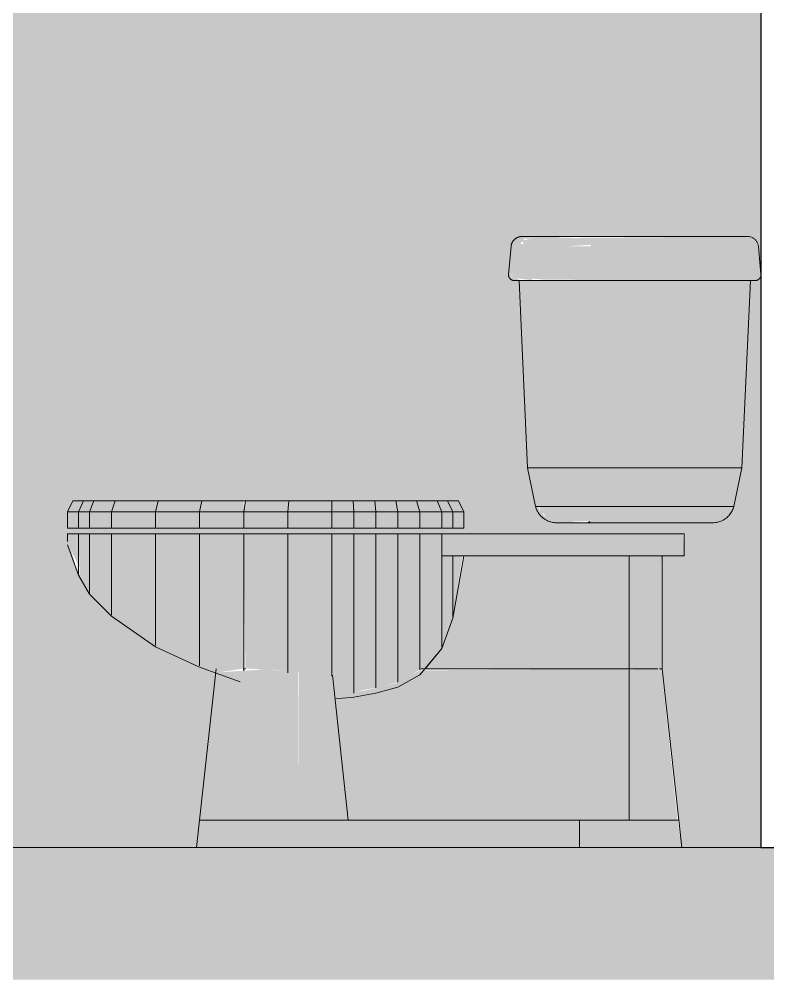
# Model space of a CAD drawing. Header units: inches. Extents: x -55396 to -733, y -290 to 853.
# Drawn here: x -15764.2 to -15730.22, y -6 to 37.61 of the extents above; entities that cross this region are included whole.
import ezdxf

# ---------------------------------------------------------------- set-up
doc = ezdxf.new("R2010")
doc.units = ezdxf.units.IN
doc.header["$MEASUREMENT"] = 0
for name, color, linetype, lineweight in [('C-BLDG-PADS', 91, 'Continuous', 9), ('I-WALL', 2, 'Continuous', 9), ('P-SANR-FIXT', 6, 'Continuous', 9)]:
    doc.layers.add(name, color=color, linetype=linetype, lineweight=lineweight)

# ---------------------------------------------------------------- blocks, each defined once
blk = doc.blocks.new('Toilet-Domestic-3D - Toilet-Domestic-3D-11065-Section 1')
at = {"layer": 'P-SANR-FIXT'}
for points in [[(22589.363, 27.294), (22590.514, 27.374), (22590.514, 27.69), (22587.935, 27.673), (22587.447, 27.576), (22587.447, 27.504), (22587.447, 27.455), (22587.5, 27.419), (22587.21, 27.394), (22587.076, 27.294), (22588.462, 27.294)], [(22598.129, 27.294), (22597.948, 27.617), (22597.75, 27.72), (22597.631, 27.75), (22590.514, 27.69), (22590.514, 27.294), (22593.304, 27.294)], [(22588.833, 26.022), (22590.514, 26.022), (22590.514, 27.294), (22586.899, 27.294), (22586.788, 26.022), (22588.462, 26.022)], [(22598.24, 26.022), (22598.129, 27.294), (22590.514, 27.294), (22590.514, 26.022), (22598.145, 26.022)], [(22590.514, 25.771), (22590.514, 26.022), (22586.97, 26.022), (22586.925, 25.88), (22587.798, 25.771), (22587.924, 25.832), (22588.462, 25.784), (22589.662, 25.782)], [(22587.65, 17.25), (22590.514, 17.25), (22590.514, 25.75), (22587.264, 25.75), (22587.623, 17.849)], [(22597.991, 25.75), (22598.176, 25.831), (22598.24, 26.022), (22590.514, 26.022), (22590.514, 25.75), (22593.304, 25.75)], [(22597.378, 17.25), (22597.764, 25.75), (22590.514, 25.75), (22590.514, 17.25), (22593.304, 17.25)], [(22589.841, 15.491), (22590.514, 15.491), (22590.514, 17.25), (22587.65, 17.25), (22588.01, 15.491), (22589.556, 15.491)], [(22590.514, 15.491), (22597.018, 15.491), (22597.378, 17.25), (22590.514, 17.25)], [(22567.266, 15.25), (22567.492, 15.75), (22567.014, 15.75), (22566.767, 15.25), (22567.264, 15.25)], [(22567.766, 15.25), (22567.964, 15.75), (22567.492, 15.75), (22567.266, 15.25), (22567.764, 15.25)], [(22568.766, 15.25), (22568.925, 15.75), (22567.964, 15.75), (22567.766, 15.25), (22568.764, 15.25)], [(22570.765, 15.25), (22570.889, 15.75), (22568.925, 15.75), (22568.766, 15.25), (22570.764, 15.25)], [(22572.765, 15.25), (22572.86, 15.75), (22570.889, 15.75), (22570.765, 15.25), (22572.764, 15.25)], [(22574.765, 15.25), (22574.764, 15.75), (22572.86, 15.75), (22572.765, 15.25), (22574.764, 15.25)], [(22576.772, 15.25), (22576.772, 15.25), (22576.772, 15.75), (22574.839, 15.75), (22574.765, 15.25)], [(22578.764, 15.25), (22578.764, 15.75), (22576.815, 15.75), (22576.772, 15.25)], [(22578.764, 15.25), (22579.76, 15.25), (22579.728, 15.75), (22578.764, 15.75)], [(22580.764, 15.25), (22580.71, 15.75), (22579.728, 15.75), (22579.76, 15.25)], [(22580.764, 15.25), (22581.763, 15.25), (22581.669, 15.75), (22580.71, 15.75), (22580.764, 15.25)], [(22581.764, 15.25), (22582.762, 15.25), (22582.602, 15.75), (22581.669, 15.75), (22581.763, 15.25)], [(22582.762, 15.25), (22583.762, 15.25), (22583.544, 15.75), (22582.602, 15.75)], [(22583.764, 15.25), (22584.262, 15.25), (22584.022, 15.75), (22583.544, 15.75), (22583.762, 15.25)], [(22584.762, 15.25), (22584.514, 15.75), (22584.022, 15.75), (22584.264, 15.25)], [(22589.222, 14.793), (22589.432, 14.839), (22590.097, 14.815), (22590.514, 14.844), (22590.514, 15.491), (22588.201, 15.491), (22588.204, 15.231), (22588.394, 15.178), (22588.462, 15.015), (22588.667, 15.026), (22588.739, 14.895)], [(22596.052, 14.75), (22596.474, 14.844), (22596.818, 15.107), (22597.018, 15.491), (22590.514, 15.491), (22590.514, 14.75), (22593.304, 14.75)], [(22567.264, 14.5), (22567.264, 15.25), (22566.764, 15.25), (22566.764, 14.5)], [(22567.764, 14.5), (22567.764, 15.25), (22567.264, 15.25), (22567.264, 14.5)], [(22567.764, 14.5), (22568.764, 14.5), (22568.764, 15.25), (22567.764, 15.25)], [(22569.095, 14.5), (22570.764, 14.5), (22570.764, 15.25), (22568.764, 15.25), (22568.764, 14.5)], [(22570.764, 14.5), (22572.764, 14.5), (22572.764, 15.25), (22570.764, 15.25)], [(22572.764, 14.5), (22574.764, 14.5), (22574.764, 15.25), (22572.764, 15.25)], [(22574.764, 14.5), (22576.772, 14.5), (22576.772, 15.25), (22574.764, 15.25)], [(22576.772, 14.5), (22578.764, 14.5), (22578.764, 15.25), (22576.772, 15.25)], [(22578.778, 14.5), (22579.76, 14.5), (22579.76, 15.25), (22578.764, 15.25), (22578.764, 14.5)], [(22579.76, 14.5), (22580.764, 14.5), (22580.764, 15.25), (22579.76, 15.25)], [(22581.764, 14.5), (22581.764, 15.25), (22580.764, 15.25), (22580.764, 14.5)], [(22581.764, 14.5), (22582.764, 14.5), (22582.764, 15.25), (22581.764, 15.25)], [(22583.62, 14.5), (22583.764, 14.5), (22583.764, 15.25), (22582.764, 15.25), (22582.764, 14.5)], [(22584.264, 14.5), (22584.264, 15.25), (22583.764, 15.25), (22583.764, 14.5)], [(22584.264, 14.5), (22584.764, 14.5), (22584.764, 15.25), (22584.264, 15.25)], [(22590.514, 14.75), (22590.481, 14.841), (22590.335, 14.75)], [(22567.764, 11.51), (22567.764, 14.25), (22567.264, 14.25), (22567.325, 12.313), (22567.707, 11.615)], [(22568.764, 10.567), (22568.764, 14.25), (22567.764, 14.25), (22567.798, 11.478), (22568.293, 11.011)], [(22570.764, 9.175), (22570.764, 14.25), (22568.764, 14.25), (22568.764, 10.567), (22570.052, 9.67)], [(22572.764, 8.252), (22572.764, 14.25), (22570.764, 14.25), (22570.764, 9.175), (22572.505, 8.372)], [(22573.55, 7.942), (22573.624, 7.96), (22574.112, 8.034), (22574.764, 8.134), (22574.764, 14.25), (22572.764, 14.25), (22572.764, 8.252), (22573.534, 7.948)], [(22576.772, 7.969), (22576.772, 14.25), (22574.764, 14.25), (22574.841, 8.125), (22576.142, 8.078)], [(22578.764, 7.827), (22578.764, 14.25), (22576.772, 14.25), (22576.772, 7.969), (22578.184, 7.881)], [(22578.888, 6.993), (22579.76, 7.069), (22579.76, 14.25), (22578.764, 14.25), (22578.796, 7.83), (22578.861, 7.237)], [(22579.76, 7.069), (22580.764, 7.261), (22580.764, 14.25), (22579.76, 14.25), (22579.76, 7.237)], [(22580.764, 7.225), (22581.764, 7.52), (22581.764, 14.25), (22580.764, 14.25), (22580.764, 7.261)], [(22581.764, 7.489), (22582.764, 8.081), (22582.764, 14.25), (22581.764, 14.25), (22581.764, 7.52)], [(22582.764, 8.047), (22582.833, 8.125), (22582.996, 8.137), (22583.764, 9.094), (22583.764, 14.25), (22582.764, 14.25), (22582.764, 8.067)], [(22593.304, 13.25), (22594.321, 13.25), (22594.321, 14.25), (22583.764, 14.25), (22583.764, 13.25), (22588.462, 13.25)], [(22594.764, 13.25), (22594.706, 14.25), (22594.321, 14.25), (22594.321, 13.25), (22594.706, 13.25)], [(22583.62, 8.125), (22592.264, 8.125), (22592.264, 13.25), (22584.764, 13.25), (22584.227, 10.313), (22583.62, 8.869), (22582.996, 8.125)], [(22583.764, 9.094), (22584.264, 10.473), (22584.264, 13.25), (22583.764, 13.25), (22583.764, 9.511)], [(22584.264, 10.473), (22584.696, 13.25), (22584.264, 13.25), (22584.264, 10.928)], [(22593.582, 8.125), (22593.726, 8.125), (22593.726, 13.25), (22592.264, 13.25), (22592.264, 8.125), (22593.563, 8.125)], [(22577.264, 1.25), (22577.232, 7.966), (22576.772, 7.969), (22575.874, 8.103), (22573.551, 7.956), (22572.764, 1.25), (22575.874, 1.25)], [(22578.778, 1.25), (22579.514, 1.25), (22578.764, 7.827), (22577.264, 7.966), (22577.264, 1.25)], [(22591.405, 1.25), (22592.264, 1.25), (22592.264, 8.125), (22582.764, 8.047), (22581.655, 7.46), (22580.267, 7.132), (22578.888, 6.993), (22579.514, 1.25), (22590.014, 1.25)], [(22593.24, 1.25), (22594.458, 1.25), (22593.726, 8.125), (22592.264, 8.081), (22592.264, 1.25), (22592.752, 1.25)], [(22574.619, 0), (22577.264, 0), (22577.264, 1.25), (22572.764, 1.25), (22572.628, 0), (22574.539, 0)], [(22577.264, 0), (22590.014, 0), (22590.014, 1.25), (22577.264, 1.25)], [(22594.518, 0), (22594.65, 0), (22594.458, 1.25), (22590.014, 1.25), (22590.014, 0), (22594.424, 0)]]:
    blk.add_hatch(color=10, dxfattribs=at).paths.add_polyline_path(points, flags=0)
h = blk.add_hatch(color=10, dxfattribs=at)
h.paths.add_polyline_path([(22590.514, 25.75), (22590.514, 25.771), (22589.993, 25.77)], flags=0)
h.paths.add_polyline_path([(22587.765, 27.662), (22589.778, 27.702), (22587.765, 27.678)], flags=0)
h.paths.add_polyline_path([(22589.521, 27.706), (22589.652, 27.738), (22589.652, 27.707)], flags=0)
h = blk.add_hatch(color=10, dxfattribs=at)
h.paths.add_polyline_path([(22567.264, 12.785), (22567.252, 14.25), (22566.764, 14.25), (22566.764, 13.896), (22567.183, 12.965)], flags=0)
h.paths.add_polyline_path([(22567.264, 12.604), (22567.18, 12.965), (22567.203, 12.757)], flags=0)
h.paths.add_polyline_path([(22567.264, 12.423), (22567.19, 12.785), (22567.199, 12.604)], flags=0)
at = {"layer": 'P-SANR-FIXT', "color": 250}
for p, q in [((22587.765, 27.75), (22590.514, 27.75)), ((22587.765, 27.75), (22590.514, 27.75)), ((22597.631, 27.75), (22590.514, 27.75)), ((22586.899, 27.294), (22586.788, 26.022)), ((22598.24, 26.022), (22598.129, 27.294)), ((22587.264, 25.75), (22587.65, 17.25)), ((22587.264, 25.75), (22588.445, 25.75)), ((22590.514, 25.75), (22597.991, 25.75)), ((22597.378, 17.25), (22597.764, 25.75)), ((22587.65, 17.25), (22588.01, 15.491)), ((22587.65, 17.25), (22590.514, 17.25)), ((22590.514, 17.25), (22597.378, 17.25)), ((22597.018, 15.491), (22597.378, 17.25)), ((22567.014, 15.75), (22566.764, 15.245)), ((22567.014, 15.75), (22567.492, 15.75)), ((22567.492, 15.75), (22567.264, 15.245)), ((22567.492, 15.75), (22567.964, 15.75)), ((22567.964, 15.75), (22567.766, 15.25)), ((22567.964, 15.75), (22568.925, 15.75)), ((22568.925, 15.75), (22568.766, 15.25)), ((22568.925, 15.75), (22570.889, 15.75)), ((22570.889, 15.75), (22570.765, 15.25)), ((22570.889, 15.75), (22572.86, 15.75)), ((22572.86, 15.75), (22572.765, 15.25)), ((22572.86, 15.75), (22574.839, 15.75)), ((22574.839, 15.75), (22574.765, 15.25)), ((22574.839, 15.75), (22576.815, 15.75)), ((22576.815, 15.75), (22576.772, 15.25)), ((22576.815, 15.75), (22578.764, 15.75)), ((22578.764, 15.75), (22579.728, 15.75)), ((22578.764, 15.75), (22578.764, 15.25)), ((22579.728, 15.75), (22580.71, 15.75)), ((22579.728, 15.75), (22579.76, 15.25)), ((22580.71, 15.75), (22581.669, 15.75)), ((22580.71, 15.75), (22580.764, 15.25)), ((22581.669, 15.75), (22582.602, 15.75)), ((22581.669, 15.75), (22581.763, 15.25)), ((22582.762, 15.25), (22582.602, 15.75)), ((22582.602, 15.75), (22583.544, 15.75)), ((22583.544, 15.75), (22584.022, 15.75)), ((22583.544, 15.75), (22583.764, 15.245)), ((22584.022, 15.75), (22584.514, 15.75)), ((22584.022, 15.75), (22584.264, 15.245)), ((22584.514, 15.75), (22584.764, 15.245)), ((22588.01, 15.491), (22590.514, 15.491)), ((22590.514, 15.491), (22597.018, 15.491)), ((22566.764, 15.25), (22567.264, 15.25)), ((22566.764, 15.25), (22566.764, 14.5)), ((22567.264, 15.245), (22566.764, 15.245)), ((22567.764, 15.245), (22567.264, 15.245)), ((22567.264, 15.245), (22567.264, 14.5)), ((22567.266, 15.25), (22567.764, 15.25)), ((22568.764, 15.245), (22567.764, 15.245)), ((22567.764, 15.245), (22567.764, 14.5)), ((22567.766, 15.25), (22568.764, 15.25)), ((22570.764, 15.245), (22568.764, 15.245)), ((22568.764, 15.245), (22568.764, 14.5)), ((22568.766, 15.25), (22570.764, 15.25)), ((22572.764, 15.245), (22570.764, 15.245)), ((22570.764, 15.245), (22570.764, 14.5)), ((22570.765, 15.25), (22572.764, 15.25)), ((22574.764, 15.245), (22572.764, 15.245)), ((22572.764, 15.245), (22572.764, 14.5)), ((22572.765, 15.25), (22574.764, 15.25)), ((22576.772, 15.245), (22574.764, 15.245)), ((22574.764, 15.245), (22574.764, 14.5)), ((22574.765, 15.25), (22576.772, 15.25)), ((22576.772, 15.25), (22578.764, 15.25)), ((22578.764, 15.245), (22576.772, 15.245)), ((22576.772, 15.245), (22576.772, 14.5)), ((22578.764, 15.25), (22579.76, 15.25)), ((22579.76, 15.245), (22578.764, 15.245)), ((22578.764, 15.245), (22578.764, 14.5)), ((22579.76, 15.25), (22580.764, 15.25)), ((22580.764, 15.245), (22579.76, 15.245)), ((22579.76, 15.245), (22579.76, 14.5)), ((22580.764, 15.25), (22581.763, 15.25)), ((22581.764, 15.245), (22580.764, 15.245)), ((22580.764, 15.245), (22580.764, 14.5)), ((22581.764, 15.25), (22582.762, 15.25)), ((22582.764, 15.245), (22581.764, 15.245)), ((22581.764, 15.245), (22581.764, 14.5)), ((22582.764, 15.25), (22583.762, 15.25)), ((22583.764, 15.245), (22582.764, 15.245)), ((22582.764, 14.5), (22582.764, 15.245)), ((22583.764, 15.25), (22584.262, 15.25)), ((22584.264, 15.245), (22583.764, 15.245)), ((22583.764, 15.245), (22583.764, 14.5)), ((22584.264, 15.25), (22584.764, 15.25)), ((22584.764, 15.245), (22584.264, 15.245)), ((22584.264, 15.245), (22584.264, 14.5)), ((22584.764, 15.25), (22584.764, 14.5)), ((22567.264, 14.5), (22566.764, 14.5)), ((22567.764, 14.5), (22567.264, 14.5)), ((22568.764, 14.5), (22567.764, 14.5)), ((22570.764, 14.5), (22568.764, 14.5)), ((22572.764, 14.5), (22570.764, 14.5)), ((22574.764, 14.5), (22572.764, 14.5)), ((22576.772, 14.5), (22574.764, 14.5)), ((22578.764, 14.5), (22576.772, 14.5)), ((22579.76, 14.5), (22578.764, 14.5)), ((22580.764, 14.5), (22579.76, 14.5)), ((22581.764, 14.5), (22580.764, 14.5)), ((22582.764, 14.5), (22581.764, 14.5)), ((22583.764, 14.5), (22582.764, 14.5)), ((22584.264, 14.5), (22583.764, 14.5)), ((22584.764, 14.5), (22584.264, 14.5)), ((22589.764, 14.75), (22590.514, 14.75)), ((22590.514, 14.75), (22589.764, 14.75)), ((22590.514, 14.75), (22596.052, 14.75)), ((22566.764, 14.25), (22567.264, 14.25)), ((22566.764, 14.25), (22566.764, 13.896)), ((22567.264, 14.25), (22567.764, 14.25)), ((22567.264, 14.25), (22567.264, 12.423)), ((22567.764, 14.25), (22568.764, 14.25)), ((22567.764, 14.25), (22567.764, 11.51)), ((22568.764, 14.25), (22570.764, 14.25)), ((22568.764, 14.25), (22568.764, 10.567)), ((22570.764, 14.25), (22572.764, 14.25)), ((22570.764, 14.25), (22570.764, 9.175)), ((22572.764, 14.25), (22574.764, 14.25)), ((22572.764, 14.25), (22572.764, 8.252)), ((22574.764, 14.25), (22576.772, 14.25)), ((22574.764, 14.25), (22574.764, 8.028)), ((22576.772, 14.25), (22578.764, 14.25)), ((22576.772, 14.25), (22576.772, 7.933)), ((22578.764, 14.25), (22579.76, 14.25)), ((22578.764, 14.25), (22578.764, 7.787)), ((22579.76, 14.25), (22580.764, 14.25)), ((22579.76, 14.25), (22579.76, 7.018)), ((22580.764, 14.25), (22581.764, 14.25)), ((22580.764, 14.25), (22580.764, 7.261)), ((22581.764, 14.25), (22582.764, 14.25)), ((22581.764, 14.25), (22581.764, 7.52)), ((22582.764, 14.25), (22583.764, 14.25)), ((22582.764, 14.25), (22582.764, 8.077)), ((22583.764, 14.25), (22594.321, 14.25)), ((22583.764, 14.25), (22583.764, 13.25)), ((22594.321, 14.25), (22594.764, 14.25)), ((22594.764, 13.25), (22594.764, 14.25)), ((22566.764, 13.75), (22567.264, 12.376)), ((22594.321, 13.25), (22583.764, 13.25)), ((22583.764, 13.243), (22583.764, 9.094)), ((22584.764, 13.25), (22584.264, 10.414)), ((22584.264, 10.414), (22584.764, 13.25)), ((22584.264, 13.241), (22584.264, 10.473)), ((22592.264, 8.125), (22592.264, 13.25)), ((22592.264, 8.125), (22592.264, 13.25)), ((22593.764, 8.125), (22593.764, 13.25)), ((22594.764, 13.25), (22594.321, 13.25)), ((22567.264, 12.376), (22567.764, 11.51)), ((22567.764, 11.51), (22568.764, 10.51)), ((22568.764, 10.51), (22570.764, 9.123)), ((22584.264, 10.414), (22583.764, 9.041)), ((22583.764, 9.041), (22584.264, 10.414)), ((22570.764, 9.123), (22572.764, 8.19)), ((22582.764, 7.849), (22583.764, 9.041)), ((22583.764, 9.041), (22582.996, 8.125)), ((22572.764, 8.19), (22574.597, 7.523)), ((22573.514, 8.125), (22572.764, 1.25)), ((22574.854, 8.125), (22574.748, 8.125)), ((22592.264, 8.125), (22582.804, 8.125)), ((22582.996, 8.125), (22592.264, 8.125)), ((22592.264, 1.25), (22592.264, 8.125)), ((22592.915, 8.125), (22592.264, 8.125)), ((22592.264, 8.125), (22592.264, 1.25)), ((22593.171, 8.125), (22592.922, 8.125)), ((22593.437, 8.125), (22593.169, 8.125)), ((22593.563, 8.125), (22593.464, 8.125)), ((22593.764, 8.125), (22593.642, 8.125)), ((22594.514, 1.25), (22593.764, 8.125)), ((22578.796, 7.83), (22579.514, 1.25)), ((22581.764, 7.282), (22582.764, 7.849)), ((22579.76, 6.837), (22580.764, 7.014)), ((22580.764, 7.014), (22581.764, 7.282)), ((22578.913, 6.763), (22579.76, 6.837)), ((22572.764, 1.25), (22572.628, 0)), ((22572.984, 1.25), (22572.764, 1.25)), ((22572.764, 1.25), (22572.984, 1.25)), ((22573.624, 1.25), (22572.984, 1.25)), ((22572.984, 1.25), (22573.624, 1.25)), ((22574.619, 1.25), (22573.624, 1.25)), ((22573.624, 1.25), (22574.619, 1.25)), ((22575.874, 1.25), (22574.619, 1.25)), ((22574.619, 1.25), (22575.874, 1.25)), ((22577.264, 1.25), (22575.874, 1.25)), ((22575.874, 1.25), (22577.264, 1.25)), ((22590.014, 1.25), (22577.264, 1.25)), ((22577.264, 1.25), (22579.514, 1.25)), ((22590.014, 0), (22590.014, 1.25)), ((22590.014, 1.25), (22594.456, 1.25)), ((22590.014, 1.25), (22590.014, 0)), ((22594.458, 1.25), (22594.514, 1.25)), ((22594.65, 0), (22594.514, 1.25))]:
    blk.add_line(p, q, dxfattribs=at)
at = {"layer": 'P-SANR-FIXT', "color": 250, "flags": 128}
for points in [[(22586.899, 27.294), (22586.901, 27.313), (22586.904, 27.333), (22586.908, 27.353), (22586.912, 27.372), (22586.918, 27.392), (22586.924, 27.411), (22586.931, 27.43), (22586.938, 27.448), (22586.946, 27.466), (22586.955, 27.484), (22586.965, 27.502), (22586.976, 27.519), (22586.987, 27.535), (22586.998, 27.552), (22587.011, 27.567), (22587.024, 27.582), (22587.037, 27.597), (22587.051, 27.611), (22587.066, 27.625), (22587.081, 27.638), (22587.097, 27.65), (22587.113, 27.662), (22587.13, 27.673), (22587.147, 27.683), (22587.165, 27.693), (22587.183, 27.702), (22587.201, 27.71), (22587.219, 27.717), (22587.238, 27.724), (22587.257, 27.73), (22587.277, 27.735), (22587.296, 27.74), (22587.316, 27.743), (22587.336, 27.746), (22587.356, 27.748), (22587.375, 27.75), (22587.395, 27.75), (22587.397, 27.75)], [(22587.397, 27.75), (22587.4, 27.75), (22587.407, 27.75), (22587.42, 27.75), (22587.437, 27.75), (22587.459, 27.75), (22587.487, 27.75), (22587.519, 27.75), (22587.555, 27.75), (22587.597, 27.75), (22587.643, 27.75), (22587.694, 27.75), (22587.749, 27.75)], [(22590.514, 27.75), (22590.389, 27.75), (22590.265, 27.75), (22590.141, 27.75), (22590.018, 27.75), (22589.895, 27.75), (22589.773, 27.75), (22589.653, 27.75), (22589.534, 27.75), (22589.416, 27.75), (22589.3, 27.75), (22589.186, 27.75), (22589.075, 27.75), (22588.965, 27.75), (22588.858, 27.75), (22588.754, 27.75), (22588.653, 27.75), (22588.554, 27.75), (22588.459, 27.75), (22588.367, 27.75), (22588.278, 27.75), (22588.193, 27.75), (22588.112, 27.75), (22588.034, 27.75), (22587.961, 27.75), (22587.891, 27.75), (22587.826, 27.75), (22587.765, 27.75), (22587.709, 27.75), (22587.657, 27.75), (22587.609, 27.75), (22587.566, 27.75), (22587.528, 27.75), (22587.495, 27.75), (22587.466, 27.75), (22587.443, 27.75), (22587.424, 27.75), (22587.41, 27.75), (22587.401, 27.75), (22587.397, 27.75), (22587.397, 27.75)], [(22587.037, 25.75), (22587.027, 25.75), (22587.017, 25.751), (22587.007, 25.752), (22586.997, 25.753), (22586.987, 25.755), (22586.977, 25.757), (22586.968, 25.76), (22586.958, 25.763), (22586.949, 25.766), (22586.94, 25.77), (22586.93, 25.774), (22586.921, 25.778), (22586.913, 25.783), (22586.904, 25.788), (22586.896, 25.794), (22586.888, 25.799), (22586.88, 25.806), (22586.872, 25.812), (22586.865, 25.819), (22586.858, 25.826), (22586.851, 25.833), (22586.844, 25.841), (22586.838, 25.849), (22586.832, 25.857), (22586.827, 25.865), (22586.821, 25.873), (22586.816, 25.882), (22586.812, 25.891), (22586.808, 25.9), (22586.804, 25.909), (22586.8, 25.919), (22586.797, 25.928), (22586.795, 25.938), (22586.792, 25.948), (22586.791, 25.958), (22586.789, 25.967), (22586.788, 25.977), (22586.787, 25.987), (22586.787, 25.997), (22586.787, 26.007), (22586.788, 26.017), (22586.788, 26.022)], [(22587.273, 25.75), (22587.225, 25.75), (22587.183, 25.75), (22587.146, 25.75), (22587.114, 25.75), (22587.088, 25.75), (22587.067, 25.75), (22587.051, 25.75), (22587.041, 25.75), (22587.037, 25.75), (22587.037, 25.75)], [(22587.037, 25.75), (22587.04, 25.75), (22587.048, 25.75), (22587.062, 25.75), (22587.081, 25.75), (22587.106, 25.75), (22587.137, 25.75), (22587.172, 25.75), (22587.213, 25.75), (22587.26, 25.75), (22587.311, 25.75), (22587.368, 25.75), (22587.43, 25.75), (22587.497, 25.75), (22587.568, 25.75), (22587.644, 25.75), (22587.725, 25.75), (22587.81, 25.75), (22587.9, 25.75), (22587.994, 25.75), (22588.092, 25.75), (22588.193, 25.75), (22588.299, 25.75), (22588.408, 25.75), (22588.52, 25.75), (22588.635, 25.75), (22588.754, 25.75), (22588.875, 25.75), (22588.999, 25.75), (22589.126, 25.75), (22589.254, 25.75), (22589.385, 25.75), (22589.517, 25.75), (22589.651, 25.75), (22589.787, 25.75), (22589.923, 25.75), (22590.061, 25.75), (22590.199, 25.75), (22590.338, 25.75), (22590.477, 25.75), (22590.514, 25.75)], [(22588.976, 14.75), (22588.936, 14.751), (22588.896, 14.753), (22588.857, 14.757), (22588.817, 14.763), (22588.778, 14.77), (22588.739, 14.779), (22588.7, 14.789), (22588.662, 14.801), (22588.624, 14.814), (22588.587, 14.829), (22588.55, 14.845), (22588.515, 14.863), (22588.48, 14.882), (22588.445, 14.903), (22588.412, 14.925), (22588.379, 14.948), (22588.348, 14.972), (22588.317, 14.998), (22588.287, 15.025), (22588.259, 15.053), (22588.232, 15.083), (22588.206, 15.113), (22588.181, 15.144), (22588.157, 15.176), (22588.135, 15.21), (22588.114, 15.244), (22588.094, 15.279), (22588.076, 15.314), (22588.06, 15.351), (22588.044, 15.388), (22588.031, 15.425), (22588.018, 15.463), (22588.01, 15.491)], [(22590.514, 14.75), (22590.453, 14.75), (22590.391, 14.75), (22590.33, 14.75), (22590.269, 14.75), (22590.209, 14.75), (22590.149, 14.75), (22590.089, 14.75), (22590.03, 14.75), (22589.972, 14.75), (22589.915, 14.75), (22589.859, 14.75), (22589.804, 14.75), (22589.75, 14.75), (22589.697, 14.75), (22589.646, 14.75), (22589.596, 14.75), (22589.547, 14.75), (22589.5, 14.75), (22589.455, 14.75), (22589.411, 14.75), (22589.369, 14.75), (22589.329, 14.75), (22589.291, 14.75), (22589.254, 14.75), (22589.22, 14.75), (22589.188, 14.75), (22589.158, 14.75), (22589.13, 14.75), (22589.104, 14.75), (22589.081, 14.75), (22589.06, 14.75), (22589.041, 14.75), (22589.025, 14.75), (22589.01, 14.75), (22588.999, 14.75), (22588.99, 14.75), (22588.983, 14.75), (22588.978, 14.75), (22588.976, 14.75)], [(22588.976, 14.75), (22588.978, 14.75), (22588.981, 14.75), (22588.987, 14.75), (22588.996, 14.75), (22589.007, 14.75), (22589.02, 14.75), (22589.036, 14.75), (22589.054, 14.75), (22589.075, 14.75), (22589.098, 14.75), (22589.123, 14.75), (22589.15, 14.75), (22589.18, 14.75), (22589.211, 14.75), (22589.245, 14.75), (22589.281, 14.75), (22589.318, 14.75), (22589.358, 14.75), (22589.4, 14.75), (22589.443, 14.75), (22589.488, 14.75), (22589.534, 14.75), (22589.583, 14.75), (22589.632, 14.75), (22589.683, 14.75), (22589.736, 14.75), (22589.789, 14.75), (22589.844, 14.75), (22589.9, 14.75), (22589.957, 14.75), (22590.015, 14.75), (22590.073, 14.75), (22590.132, 14.75), (22590.192, 14.75), (22590.253, 14.75), (22590.314, 14.75), (22590.375, 14.75), (22590.436, 14.75), (22590.497, 14.75), (22590.514, 14.75)]]:
    blk.add_lwpolyline(points, dxfattribs=at)
at = {"layer": 'P-SANR-FIXT', "color": 250}
for points, knots in [([(22598.129, 27.294), (22598.124, 27.335), (22598.11, 27.396), (22598.083, 27.462), (22598.064, 27.499), (22598.044, 27.534), (22598.013, 27.575), (22597.969, 27.62), (22597.92, 27.659), (22597.869, 27.691), (22597.815, 27.717), (22597.738, 27.742), (22597.675, 27.75), (22597.631, 27.75)], [0, 0, 0, 0, 0.166667, 0.25, 0.291667, 0.333333, 0.416667, 0.5, 0.583333, 0.666667, 0.75, 0.833333, 1, 1, 1, 1]), ([(22597.991, 25.75), (22598.009, 25.75), (22598.036, 25.753), (22598.069, 25.762), (22598.092, 25.771), (22598.115, 25.782), (22598.137, 25.796), (22598.154, 25.81), (22598.167, 25.822), (22598.176, 25.831), (22598.184, 25.841), (22598.195, 25.854), (22598.207, 25.872), (22598.219, 25.895), (22598.232, 25.928), (22598.241, 25.97), (22598.242, 26.005), (22598.24, 26.022)], [0, 0, 0, 0, 0.125, 0.1875, 0.25, 0.3125, 0.375, 0.4375, 0.46875, 0.5, 0.53125, 0.5625, 0.625, 0.6875, 0.75, 0.875, 1, 1, 1, 1]), ([(22596.052, 14.75), (22596.129, 14.75), (22596.239, 14.762), (22596.377, 14.801), (22596.475, 14.842), (22596.57, 14.893), (22596.661, 14.955), (22596.746, 15.026), (22596.82, 15.106), (22596.883, 15.193), (22596.955, 15.319), (22596.996, 15.421), (22597.018, 15.491)], [0, 0, 0, 0, 0.166667, 0.25, 0.333333, 0.416667, 0.5, 0.583333, 0.666667, 0.75, 0.833333, 1, 1, 1, 1])]:
    blk.add_open_spline(points, degree=3, knots=knots, dxfattribs=at)
blk = doc.blocks.new('Locker Rooms and Restrooms_rvt-3-Section 1')
at = {"layer": 'I-WALL', "color": 130, "lineweight": 25}
for p, q in [((22598.24, 125), (22598.24, 0)), ((22598.24, 0), (22602.99, 0))]:
    blk.add_line(p, q, dxfattribs=at)
at = {"color": 250, "lineweight": 9}
blk.add_blockref('Toilet-Domestic-3D - Toilet-Domestic-3D-11065-Section 1', (0, 0), dxfattribs=at)

msp = doc.modelspace()

# ---------------------------------------------------------------- hatches: boundary and pattern name
at = {"layer": 'C-BLDG-PADS'}
h = msp.add_hatch(dxfattribs=at)
h.set_pattern_fill('FP_21', color=256, style=0, pattern_type=2)
h.set_pattern_definition([(50, (22011.01, 102), (55.0854, -4.81984), [5.76, -63.36]), (355, (22011.01, 102), (-10.65569, 57.76853), [4.608, -50.688]), (100.451, (22015.6, 101.6), (44.42947, 52.94866), [4.895, -53.848]), (46.184, (22011.01, 117.36), (81.96444, -12.71212), [8.64, -95.04]), (96.636, (22017.84, 116.3), (71.7815, 74.81238), [7.343, -80.772]), (351.184, (22011.01, 117.36), (71.78195, 74.81243), [6.912, -76.032]), (21, (22018.69, 113.52), (45.84207, -30.92146), [5.76, -63.36]), (326, (22018.69, 113.52), (18.687064, 55.69148), [4.608, -50.688]), (71.451, (22022.51, 110.943), (64.52891, 24.77011), [4.895, -53.848]), (37.5, (22011.012, 102), (0.933895, 25.566816), [2.534, -47.539, 2.534, -48.922, -50.88]), (37.5, (22011.012, 102), (0.933895, 25.566816), [-101.53, 2.534, -48.346]), (7.5, (22011.012, 102), (20.20404, 30.291303), [2.534, -26.803, 2.534, -46.387, -19.392]), (7.5, (22011.012, 102), (20.20404, 30.291303), [-78.259, 2.534, -16.858]), (327.5, (21993.885, 102), (40.997785, -1.732403), [2.534, -16.666, 2.534, -57.37, -79.488]), (327.5, (21993.885, 102), (40.997785, -1.732403), [-79.104, 2.534, -76.954]), (317.5, (21986.205, 102), (44.788883, 7.68784), [2.534, -22.426, 2.534, -37.248, -56.448]), (317.5, (21986.205, 102), (44.788883, 7.68784), [-64.742, 2.534, -53.914])])
h.paths.add_polyline_path([(-15537.968, -6), (-15537.968, 0), (-17196.468, 0), (-17196.468, -6), (-15604.741, -6)], flags=0)
at = {"layer": 'I-WALL', "lineweight": 5}
h = msp.add_hatch(color=256, dxfattribs=at)
h.paths.add_polyline_path([(-15725.781, 26.022), (-15725.589, 27.525), (-15725.29, 27.72), (-15725.171, 27.75), (-15715.305, 27.662), (-15715.08, 27.564), (-15714.963, 27.502), (-15715.04, 27.436), (-15714.877, 27.405), (-15714.73, 27.379), (-15714.511, 27.294), (-15714.439, 27.294), (-15714.328, 26.022), (-15714.511, 26.022), (-15714.511, 25.87), (-15714.804, 25.75), (-15715.3, 16.718), (-15715.551, 15.491), (-15715.741, 15.491), (-15715.795, 15.217), (-15715.934, 15.178), (-15716.029, 15.017), (-15716.25, 14.949), (-15716.279, 14.895), (-15716.882, 14.819), (-15716.973, 14.839), (-15718.054, 14.75), (-15723.803, 14.797), (-15724.015, 14.844), (-15724.358, 15.107), (-15724.558, 15.491), (-15724.918, 17.25), (-15725.304, 25.75), (-15725.716, 25.831), (-15725.768, 25.92)], flags=0)
h.paths.add_polyline_path([(-15734.12, 0), (-15730.531, 0), (-15730.531, 43.805), (-15736.837, 43.878), (-15737.353, 44.091), (-15737.796, 44.431), (-15738.135, 44.874), (-15738.349, 45.389), (-15738.67, 47.153), (-15740.309, 55.115), (-15740.904, 55.115), (-15742.822, 55.691), (-15744.887, 56.921), (-15746.3, 58.082), (-15746.417, 58.105), (-15748.083, 58.179), (-15748.385, 58.757), (-15748.508, 58.886), (-15748.641, 61.421), (-15748.083, 61.881), (-15730.999, 61.89), (-15730.531, 62.017), (-15730.531, 125), (-15725.781, 125), (-15725.781, 62.017), (-15725.261, 61.881), (-15708.228, 61.881), (-15707.67, 61.421), (-15707.803, 58.886), (-15708.099, 58.46), (-15708.261, 58.105), (-15710.121, 58.034), (-15710.217, 57.962), (-15711.733, 56.654), (-15713.489, 55.691), (-15715.407, 55.115), (-15716.01, 55.115), (-15718.176, 44.874), (-15718.516, 44.431), (-15718.958, 44.091), (-15719.474, 43.878), (-15720.027, 43.805), (-15725.781, 43.805), (-15725.781, 0), (-15722.191, 0), (-15721.267, 8.125), (-15721.267, 13.25), (-15722.304, 13.25), (-15722.247, 14.25), (-15694.304, 14.25), (-15694.381, 13.726), (-15694.442, 13.437), (-15695.028, 12.016), (-15695.339, 11.478), (-15696.735, 10.267), (-15698.711, 8.987), (-15701.09, 7.942), (-15700.168, 0), (-15645.843, 0), (-15645.843, 124.785), (-15807.781, 131.532), (-15807.781, 0), (-15756.143, 0), (-15755.221, 7.942), (-15757.06, 8.738), (-15758.402, 9.45), (-15760.007, 10.567), (-15761.121, 11.719), (-15761.643, 12.806), (-15761.81, 13.437), (-15762.007, 13.985), (-15762.007, 14.25), (-15734.007, 14.25), (-15734.065, 13.25), (-15735.044, 13.25), (-15735.002, 8.081), (-15734.257, 1.25)], flags=0)
h.paths.add_polyline_path([(-15961.968, 0), (-15812.531, 0), (-15812.531, 131.73), (-15890.782, 134.991), (-15890.004, 134.042), (-15888.895, 131.967), (-15888.212, 129.716), (-15887.981, 127.375), (-15888.212, 125.034), (-15888.895, 122.783), (-15890.004, 120.708), (-15891.496, 118.89), (-15893.314, 117.397), (-15895.389, 116.288), (-15897.64, 115.606), (-15899.981, 115.375), (-15902.322, 115.606), (-15904.573, 116.288), (-15906.648, 117.397), (-15908.467, 118.89), (-15909.959, 120.708), (-15911.068, 122.783), (-15911.751, 125.034), (-15911.981, 127.375), (-15911.751, 129.716), (-15911.068, 131.967), (-15909.959, 134.042), (-15908.572, 135.732), (-15958.468, 137.811), (-15958.468, 98.25), (-15959.218, 98.25), (-15959.218, 97), (-15959.793, 96.518), (-15959.863, 96.602), (-15959.327, 97.051), (-15959.327, 98.25), (-15963.718, 98.25), (-15963.718, 98), (-15961.968, 98), (-15961.968, 1.75)], flags=0)
h.paths.add_polyline_path([(-15604.741, 0), (-15556.718, 0), (-15556.718, 146.593), (-15557.214, 146.614), (-15557.25, 145.755), (-15641.093, 149.248), (-15641.093, 125.948), (-15558.219, 122.495), (-15558.275, 121.136), (-15641.093, 124.587), (-15641.093, 0)], flags=0)
h.paths.add_polyline_path([(-15710.536, 8.125), (-15710.536, 8.137), (-15711.304, 9.094), (-15711.885, 10.928), (-15711.767, 10.313), (-15711.259, 8.986), (-15710.666, 8.28)], flags=0)
h.paths.add_polyline_path([(-15745.775, 8.125), (-15744.988, 9.094), (-15744.487, 10.528), (-15744.565, 10.313), (-15745.151, 8.915), (-15745.785, 8.125)], flags=0)
h.paths.add_polyline_path([(-15704.312, 14.5), (-15712.304, 14.5), (-15712.302, 15.25), (-15712.054, 15.75), (-15694.554, 15.75), (-15694.304, 15.245), (-15694.304, 14.5), (-15702.56, 14.5)], flags=0)
h.paths.add_polyline_path([(-15744.507, 14.5), (-15762.007, 14.5), (-15762.004, 15.25), (-15761.757, 15.75), (-15744.257, 15.75), (-15744.007, 15.245), (-15744.007, 14.5)], flags=0)
h.paths.add_polyline_path([(-15738.614, 14.75), (-15739.037, 14.812), (-15740.076, 14.975), (-15740.129, 15.025), (-15740.32, 15.026), (-15740.448, 15.198), (-15740.567, 15.231), (-15740.627, 15.491), (-15740.76, 15.491), (-15741.12, 17.25), (-15741.466, 25.75), (-15741.568, 25.821), (-15741.834, 25.918), (-15741.846, 26.022), (-15741.983, 26.022), (-15741.801, 27.294), (-15741.695, 27.294), (-15741.413, 27.406), (-15741.417, 27.488), (-15741.231, 27.513), (-15741.324, 27.576), (-15741.262, 27.646), (-15738.257, 27.75), (-15730.903, 27.69), (-15730.682, 27.409), (-15730.626, 27.107), (-15730.595, 25.831), (-15730.78, 25.75), (-15731.007, 25.75), (-15731.393, 17.25), (-15731.853, 15.299), (-15731.953, 15.107), (-15732.297, 14.844), (-15732.719, 14.75), (-15738.522, 14.75)], flags=0)
h.paths.add_polyline_path([(-15748.05, 58.105), (-15748.214, 58.295), (-15748.226, 58.469), (-15748.083, 58.174)], flags=0)
h.paths.add_polyline_path([(-15935.758, 115.385), (-15937.803, 115.82), (-15939.713, 116.67), (-15941.404, 117.899), (-15942.803, 119.453), (-15943.848, 121.263), (-15944.494, 123.252), (-15944.713, 125.331), (-15944.494, 127.41), (-15943.848, 129.398), (-15942.803, 131.209), (-15941.404, 132.762), (-15939.713, 133.991), (-15937.803, 134.841), (-15935.758, 135.276), (-15933.667, 135.276), (-15931.622, 134.841), (-15929.713, 133.991), (-15928.021, 132.762), (-15926.622, 131.209), (-15925.577, 129.398), (-15924.931, 127.41), (-15924.713, 125.331), (-15924.931, 123.252), (-15925.577, 121.263), (-15926.622, 119.453), (-15928.021, 117.899), (-15929.713, 116.67), (-15931.622, 115.82), (-15933.667, 115.385)], flags=0)
h.paths.add_polyline_path([(-15645.843, 126.146), (-15645.843, 149.446), (-15807.781, 156.194), (-15807.781, 132.893), (-15678.577, 127.51)], flags=0)
h.paths.add_polyline_path([(-15812.531, 133.091), (-15812.531, 156.391), (-15958.468, 162.472), (-15958.468, 139.172), (-15907.042, 137.029), (-15906.648, 137.353), (-15904.573, 138.462), (-15902.322, 139.144), (-15899.981, 139.375), (-15897.64, 139.144), (-15895.389, 138.462), (-15893.314, 137.353), (-15892.165, 136.409), (-15837.143, 134.117)], flags=0)
h.paths.add_polyline_path([(-15556.718, 155.101), (-15556.718, 156.102), (-15641.093, 159.617), (-15641.093, 158.616), (-15557.247, 155.123)], flags=0)
h.paths.add_polyline_path([(-15645.843, 158.814), (-15645.843, 159.815), (-15807.781, 166.556), (-15807.781, 165.562), (-15646.816, 158.855)], flags=0)
h.paths.add_polyline_path([(-15812.531, 165.76), (-15812.531, 166.76), (-15958.468, 172.841), (-15958.468, 171.84), (-15813.405, 165.796)], flags=0)
h.paths.add_polyline_path([(-15958.468, 194.5), (-15958.468, 217), (-15963.718, 217), (-15963.718, 194.5), (-15959.218, 194.5)], flags=0)

# ---------------------------------------------------------------- linework, layer by layer
at = {"layer": 'C-BLDG-PADS'}
msp.add_line((-15537.968, 0), (-17193.718, 0), dxfattribs=at)

# ---------------------------------------------------------------- block references
at = {"color": 170, "lineweight": 5}
msp.add_blockref('Locker Rooms and Restrooms_rvt-3-Section 1', (-38328.771, 0), dxfattribs=at)

doc.saveas('drawing.dxf')
